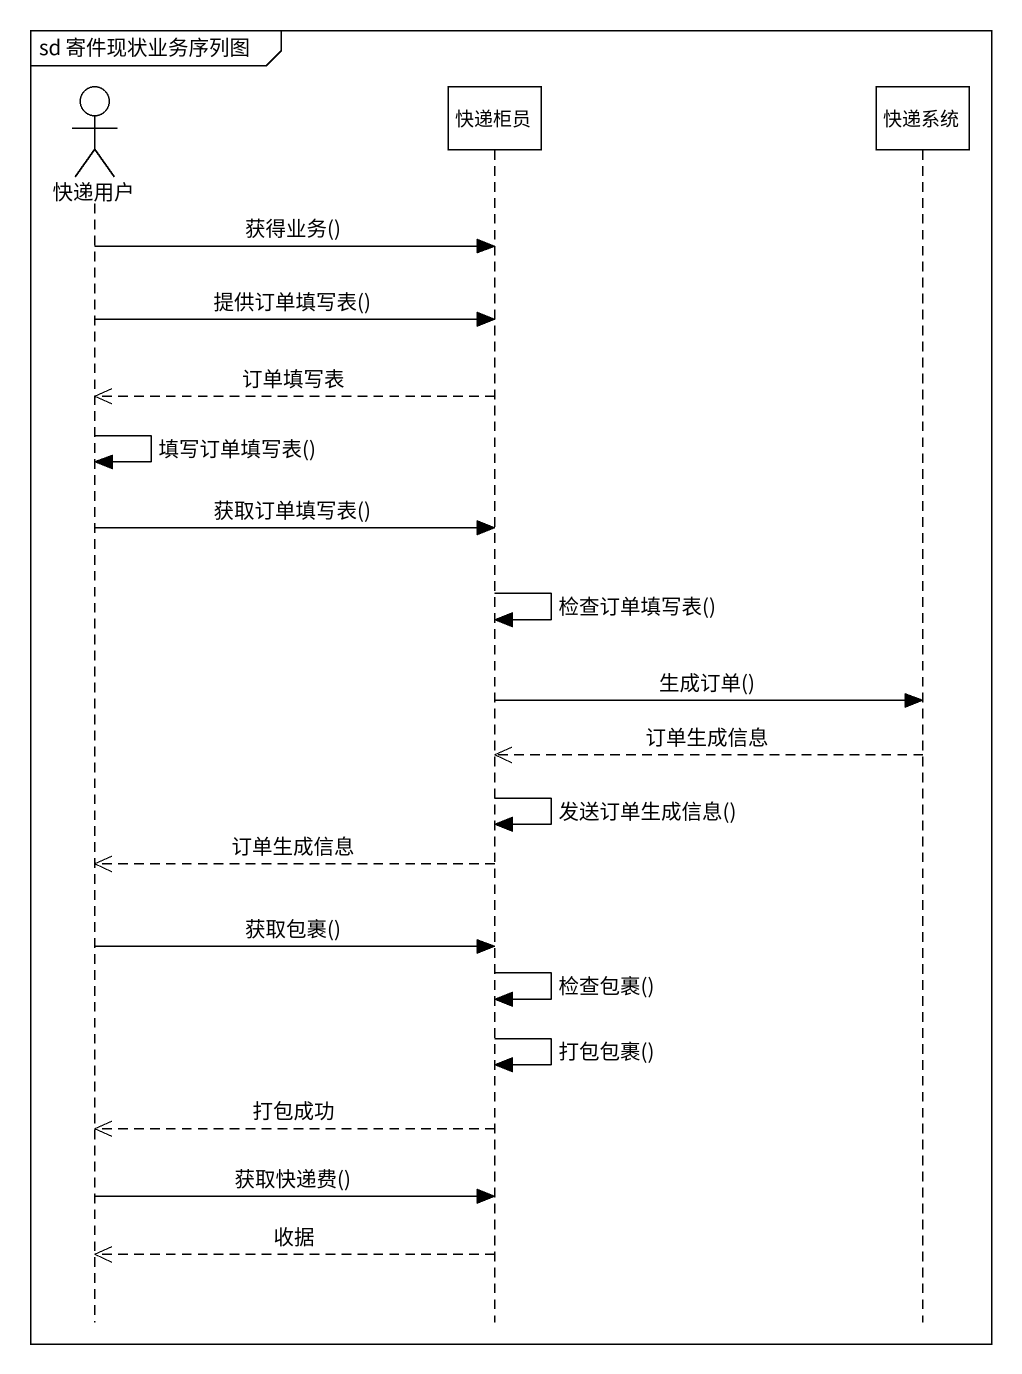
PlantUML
@startuml
mainframe sd 寄件现状业务序列图
hide footbox
actor 快递用户
participant 快递柜员
participant 快递系统

快递用户 -> 快递柜员 : 获得业务()
快递用户 -> 快递柜员 : 提供订单填写表()
快递柜员 -->> 快递用户 : 订单填写表
快递用户 -> 快递用户 : 填写订单填写表()
快递用户 -> 快递柜员 : 获取订单填写表()
快递柜员 -> 快递柜员 : 检查订单填写表()
快递柜员 -> 快递系统 : 生成订单()
快递系统 -->> 快递柜员 : 订单生成信息
快递柜员 -> 快递柜员 : 发送订单生成信息()
快递柜员 -->> 快递用户 : 订单生成信息
快递用户 -> 快递柜员 : 获取包裹()
快递柜员 -> 快递柜员 : 检查包裹()
快递柜员 -> 快递柜员 : 打包包裹()
快递柜员 -->> 快递用户 : 打包成功
快递用户 -> 快递柜员 : 获取快递费()
快递柜员 -->> 快递用户 : 收据
@enduml
